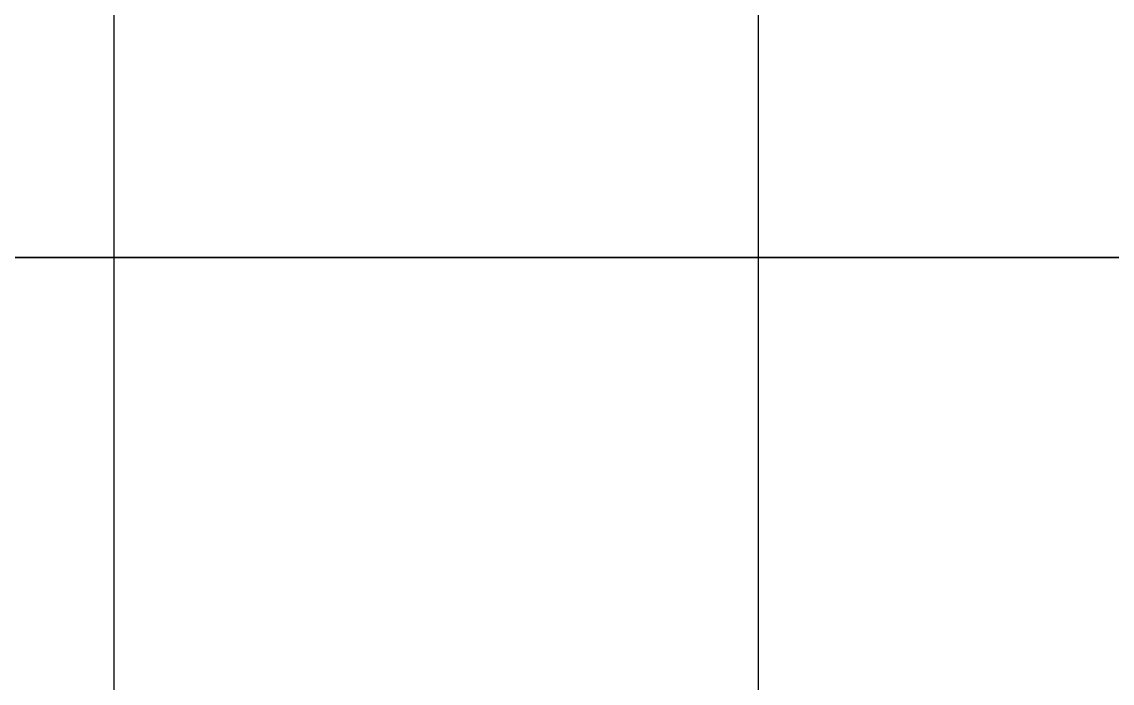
# Model space of a CAD drawing. Header units: millimetres. Extents: x 434053 to 1059003, y -2417481 to 936527.
# Drawn here: x 586649 to 587326, y -1805835 to -1805425 of the extents above; entities that cross this region are included whole.
import ezdxf

# ---------------------------------------------------------------- set-up
doc = ezdxf.new("R2010")
doc.units = ezdxf.units.MM
doc.header["$LTSCALE"] = 1000
doc.header["$MEASUREMENT"] = 0
for name, color, linetype in [('TITLIN', 7, 'Continuous'), ('图框层', 3, 'Continuous'), ('电子签名', 6, 'Continuous')]:
    doc.layers.add(name, color=color, linetype=linetype)

# ---------------------------------------------------------------- blocks, each defined once
blk = doc.blocks.new('A$C62AF6C70')
at = {"layer": '电子签名'}
blk.add_lwpolyline([(0, 0), (0, 10382.2), (2510.4, 10382.2), (2510.4, 0)], close=True, dxfattribs=at)
blk = doc.blocks.new('asdgdfgsghfdjfh')
at = {"xscale": 0.01000000000265255, "yscale": 0.01000000000265255, "zscale": 0.01000000000265255}
blk.add_blockref('A$C62AF6C70', (-25.104, 100.293), dxfattribs=at)
blk = doc.blocks.new('asdfgafg21GZ_LABEL2')
at = {"layer": 'TITLIN'}
for p, q in [((-25.104, 204.115), (-25.104, 100.493)), ((-65, 156.115), (0, 156.115)), ((-46.679, 148.115), (0, 148.115))]:
    blk.add_line(p, q, dxfattribs=at)
blk = doc.blocks.new('asdfgafgA$C15443CC7')
at = {"layer": '图框层', "xscale": 150.0000000300889, "yscale": 150.0000000300889, "zscale": 150.0000000300889}
blk.add_blockref('asdfgafg21GZ_LABEL2', (208350, 1500), dxfattribs=at)
blk = doc.blocks.new('asdfadfsdhg')
at = {"xscale": 0.3333333333333333, "yscale": 0.3333333333333333, "zscale": 0.3333333333333333, "rotation": 270}
blk.add_blockref('asdfgafgA$C15443CC7', (0, 69950), dxfattribs=at)
at = {"layer": '图框层', "xscale": 50, "yscale": 50, "zscale": 50, "rotation": 270}
blk.add_blockref('asdgdfgsghfdjfh', (500, 500), dxfattribs=at)

msp = doc.modelspace()

# ---------------------------------------------------------------- block references
msp.add_blockref('asdfadfsdhg', (578800.94, -1807326.27))

doc.saveas('drawing.dxf')
